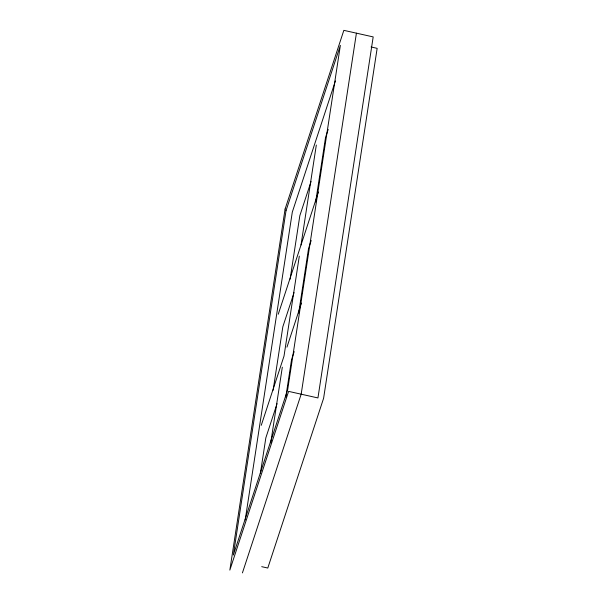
<?xml version="1.0" encoding="UTF-8"?>
<svg xmlns="http://www.w3.org/2000/svg" width="607" height="607" viewBox="0 0 607 607"><rect width="100%" height="100%" fill="white"/><g stroke="black" fill="none" stroke-linecap="round" stroke-linejoin="round"><path stroke-width="0.91" d="M245.198 519.964L292.308 212.093L335.428 80.928M260.395 473.369L265.836 437.844L277.073 403.678M273.112 390.301L282.839 326.763L294.069 292.589M290.108 279.212L299.835 215.675L311.072 181.501M270.737 442.875L282.316 367.189M299.312 256.108L284.015 356.081L261.253 425.332M301.011 244.993L316.315 145.02M285.821 397.039L291.542 359.663L294.198 351.567M298.674 313.045L308.538 248.574L311.201 240.478M315.67 201.964L325.534 137.486L328.197 129.397M356.415 33.165L301.171 394.193L242.421 572.902M278.249 314.244L318.44 191.994M286.952 347.143L301.444 303.075M371.074 46.982L377.152 48.34L323.607 398.26L267.793 568.031L261.716 566.672M285.093 209.058L229.848 570.087L288.598 391.378L317.939 397.942L373.184 36.913L343.843 30.35L285.093 209.058M286.026 210.69L233.331 555.056L287.672 389.747L340.368 45.381L286.026 210.69"/></g></svg>
